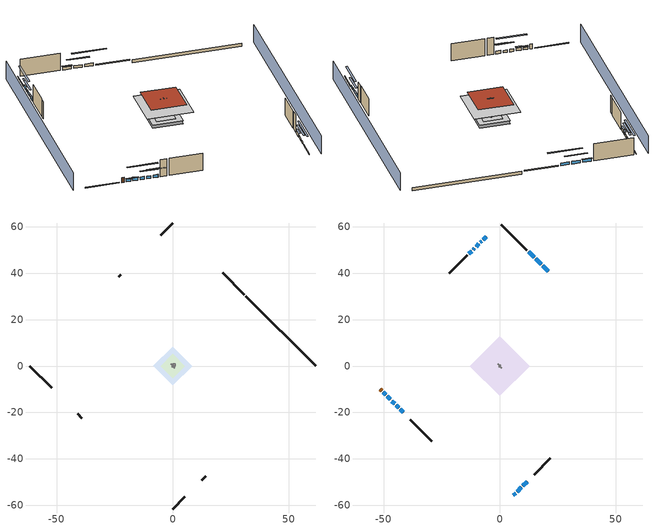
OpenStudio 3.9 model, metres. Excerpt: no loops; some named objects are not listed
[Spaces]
garage 1
 floor foundation (Slab1 construction): -5.17,0 0,5.17 5.17,0 0,-5.17 z0
 wall outside (Wall1 construction): 12.46,-49.06 14.18,-47.34 z0.3:7.62
 wall outside (Wall2 construction): -40.87,-20.65 -39.14,-22.37 z0.3:7.62
 wall outside (Wall9 construction): -22.34,39.17 -23.2,38.31 z0.3:7.62
 wall to conditioned space 1 (Wall5 construction Reversed): 0.86,-0.86 -0.86,0.86 z0.3:7.62
 wall to conditioned space 1 (Wall6 construction Reversed): 0.43,0.43 -0.43,-0.43 z0.3:7.62
crawlspace - vented 1
 floor foundation (Slab2 construction): -8.29,0 0,8.29 8.29,0 0,-8.29 z-0.91
 wall outside (RimJoist1 construction): 30.81,30.7 21.44,40.08 z0.3:0.61
 wall outside (RimJoist2 construction): 0,-61.52 5.19,-56.32 z0.3:0.61
 wall outside (RimJoist3 construction): -61.52,0 -52.14,-9.38 z0.3:0.61
 wall outside (RimJoist4 construction): 0,61.52 -5.19,56.32 z0.3:0.61
 wall foundation (FoundationWall1 construction): 61.52,0 31.47,30.04 z-0.91:0.3
furnace airloop ret air space
 floor adiabatic (AdiabaticConst): 0,0 0,1 1,1 1,0 z0
 wall adiabatic (AdiabaticConst): 0,1 0,0 1,0 1,1 0,1 z0:1
 ceiling adiabatic (AdiabaticConst): 1,0 1,1 0,1 0,0 z1
conditioned space 1
 floor to crawlspace - vented 1 (Floor1 construction): -8.29,0 0,8.29 8.29,0 0,-8.29 z0.3
 floor to garage 1 (Floor2 construction): -5.17,0 0,5.17 5.17,0 0,-5.17 z0.3
 floor adiabatic (AdiabaticFloorConstruction): -12.81,0 0,12.81 12.81,0 0,-12.81 z5.18
 wall outside (Wall3 construction): 11.72,49.8 0.66,60.86 z0.3:7.62
 wall outside (Wall4 construction): 14.84,-46.68 21.76,-39.75 z0.3:7.62
 wall outside (Wall7 construction): -38.49,-23.03 -29.18,-32.34 z0.3:7.62
 wall outside (Wall8 construction): -13.97,47.54 -21.69,39.83 z0.3:7.62
 wall outside (AdiabaticWallConstruction): 20.78,40.73 18.42,43.1 / 17.76,43.76 15.39,46.12 / 14.74,46.78 12.37,49.14 / 7.51,-54.01 9.32,-52.19 / 9.98,-51.53 11.8,-49.72 z0.3:1.43; 5.85,-55.67 6.85,-54.66 z0.3:1.22; -46.46,-15.06 -45.25,-16.27 z0.3:1.46; -44.59,-16.92 -43.47,-18.05 / -50.18,-11.33 -49.06,-12.46 / -7.76,53.76 -8.3,53.21 / -10.86,50.65 -11.41,50.1 z0.3:1.34; -42.81,-18.7 -41.52,-19.99 / -48.4,-13.11 -47.11,-14.4 z0.3:1.52; -5.85,55.66 -7.1,54.41 / -8.96,52.56 -10.21,51.31 / -12.07,49.45 -13.32,48.2 z0.3:1.49
 wall outside (AdiabaticWallConstruction 1): -51.48,-10.03 -50.84,-10.68 z0.3:2.34
 window (WindowConstruction): 20.78,40.73 18.42,43.1 z0.3:1.43
 window (WindowConstruction 1): 17.76,43.76 15.39,46.12 z0.3:1.43
 window (WindowConstruction 2): 14.74,46.78 12.37,49.14 z0.3:1.43
 window (WindowConstruction 3): 5.85,-55.66 6.85,-54.67 z0.3:1.22
 window (WindowConstruction 4): 7.51,-54.01 9.32,-52.19 z0.3:1.43
 window (WindowConstruction 5): 9.98,-51.53 11.8,-49.72 z0.3:1.43
 window (WindowConstruction 6): -46.46,-15.06 -45.25,-16.27 z0.3:1.46
 window (WindowConstruction 7): -44.59,-16.92 -43.47,-18.05 z0.3:1.34
 window (WindowConstruction 8): -42.81,-18.7 -41.52,-19.99 z0.3:1.52
 window (WindowConstruction 9): -50.18,-11.34 -49.06,-12.46 z0.3:1.34
 window (WindowConstruction 10): -48.4,-13.11 -47.11,-14.4 z0.3:1.52
 window (WindowConstruction 11): -5.85,55.66 -7.1,54.42 z0.3:1.49
 window (WindowConstruction 12): -7.76,53.76 -8.3,53.21 z0.3:1.34
 window (WindowConstruction 13): -8.96,52.56 -10.21,51.31 z0.3:1.49
 window (WindowConstruction 14): -10.86,50.65 -11.41,50.11 z0.3:1.34
 window (WindowConstruction 15): -12.07,49.45 -13.32,48.2 z0.3:1.49
 door (Door): -51.48,-10.03 -50.84,-10.68 z0.3:2.34
 ceiling adiabatic (AdiabaticFloorConstruction): 0,-12.81 12.81,0 0,12.81 -12.81,0 z5.18
 roof outside (Roof1 construction): 0,9.77 -9.77,0 0,-9.77 9.77,0 z7.62
shading: -3.23,64.75 -64.75,3.23 / 3.23,-64.75 64.75,-3.23 z0:7.62; 14.75,46.76 24.45,37.07 24.88,37.5 15.18,47.19 z6.61; 13.46,48.06 19.7,41.82 20.13,42.25 13.89,48.49 z4.18; 12.16,49.36 14.95,46.56 15.38,46.99 12.59,49.79 z1.74; 10.51,-51 2.19,-59.33 2.62,-59.76 10.94,-51.43 z6.4; 11.26,-50.25 5.57,-55.95 6,-56.38 11.69,-50.68 z4.18; 12.01,-49.5 9.77,-51.75 10.2,-52.18 12.44,-49.93 z1.74; -41.58,-19.93 -50.12,-11.4 -50.55,-11.83 -42.02,-20.36 z6.64; -41.53,-19.99 -46.53,-14.98 -46.96,-15.42 -41.96,-20.42 z4.08; -39.58,-21.93 -44.75,-16.76 -45.18,-17.19 -40.02,-22.36 z4.27; -48.84,-12.67 -50.4,-11.12 -50.83,-11.55 -49.27,-13.1 z1.65; -46.9,-14.62 -48.62,-12.9 -49.05,-13.33 -47.33,-15.05 z1.83; -10.76,50.75 -2.19,59.33 -2.62,59.76 -11.2,51.18 z6.68; -10.24,51.27 -5.82,55.7 -6.25,56.13 -10.67,51.7 z4.08; -12.15,49.37 -7.02,54.5 -7.45,54.93 -12.58,49.8 z4.24; -11.63,49.89 -10.65,50.87 -11.08,51.3 -12.06,50.32 z1.65; -13.53,47.98 -11.85,49.66 -12.28,50.09 -13.96,48.41 z1.8
[Site]
Portland Intl Arpt_OR: Latitude {deg}=45.59; Longitude {deg}=-122.6; Time Zone {hr}=-8; Elevation {m}=33; Terrain=Suburbs; Keep Site Location Information=Yes
[Site:GroundTemperature:Shallow]
10.2558, 8.96328, 8.85977, 9.47314, 11.9355, 14.3863, 16.5111, 17.8571, 17.9714, 16.8767, 14.8061, 12.4304
[Site:WaterMainsTemperature]
Calculation Method=Schedule; Temperature Schedule=mains temperature schedule
[Building]
Building 1
[Material] Roughness=Rough
Name | Thickness {m} | Conductivity {W/m-K} | Density {kg/m3} | Specific Heat {J/kg-K} | Thermal Absorptance | Solar Absorptance | Visible Absorptance
asphalt or fiberglass shingles | 0.00635 | 0.162714 | 1121.4 | 1465.45 | 0.9 | 0.85 | 0.85
osb sheathing 0.75 in. | 0.01905 | 0.115458 | 512.64 | 1214.23 | 0.9 | 0.7 | 0.7
roof stud and cavity | 0.2032 | 0.151258 | 78.34581 | 1123.46 | 0.9 | 0.7 | 0.7
gypsum board | 0.0127 | 0.160291 | 801 | 837.4 | 0.9 | 0.6 | 0.6
wood siding | 0.0254 | 0.102417 | 544.68 | 1172.36 | 0.9 | 0.85 | 0.85
osb sheathing 0.5 in. | 0.0127 | 0.115458 | 512.64 | 1214.23 | 0.9 | 0.7 | 0.7
wall stud and cavity | 0.1397 | 0.727959 | 139.0536 | 1170.24 | 0.9 | 0.6 | 0.6
wall stud and cavity 1 | 0.1397 | 0.550994 | 139.0536 | 1170.24 | 0.9 | 0.7 | 0.7
osb sheathing 0.5 in. 1; osb sheathing 0.5 in. 2 | 0.0127 | 0.115458 | 512.64 | 1214.23
wall stud and cavity 2 | 0.1397 | 0.335416 | 139.0536 | 1170.24 | 0.9 | 0.7 | 0.7
rim joist stud and cavity | 0.0508 | 0.178688 | 50.32683 | 1063.81 | 0.9 | 0.6 | 0.6
floor stud and cavity | 0.1397 | 0.923637 | 92.3553 | 1139.71 | 0.9 | 0.7 | 0.7
floor covering | 0.0127 | 0.0433444 | 54.468 | 1339.84 | 0.9 | 0.6 | 0.6
concrete 4.0 in. | 0.1016 | 1.803125 | 2242.8 | 837.4 | 0.9 | 0.7 | 0.7
concrete 8.0 in. | 0.2032 | 1.803125 | 2242.8 | 837.4 | 0.9 | 0.7 | 0.7
soil 0.5 in. | 0.0127 | 1.3848 | 1842.3 | 418.7 | 0.9 | 0.7 | 0.7
wood siding 1; wood siding 2 | 0.0254 | 0.102417 | 544.68 | 1172.36
wall rigid ins; floor rigid ins | 0.512978 | 0.029427 | 32.04 | 1214.23 | 0.9 | 0.7 | 0.7
wall stud and cavity 3 | 0.0889 | 0.380278 | 52.3479 | 1209.89 | 0.9 | 0.7 | 0.7
door material | 0.04445 | 0.0612267 | 512.64 | 1214.23 | 0.9 | 0.7 | 0.7
floor stud and cavity 1 | 0.1397 | 1.75129 | 37.0049 | 1207.88 | 0.9 | 0.7 | 0.7
wall stud and cavity 4 | 0.0889 | 0.391764 | 83.0341 | 1211.67 | 0.9 | 0.7 | 0.7
furniture material conditioned space 1; furniture material garage 1 | 0.1524 | 0.115458 | 640.8 | 1214.23 | 0.9 | 0.6 | 0.6
[Construction]
Roof1 construction: asphalt or fiberglass shingles, osb sheathing 0.75 in., roof stud and cavity, gypsum board
Wall1 construction; Wall2 construction; Wall9 construction: wood siding, osb sheathing 0.5 in., wall stud and cavity
Wall3 construction; Wall4 construction; Wall7 construction; Wall8 construction: wood siding, osb sheathing 0.5 in., wall stud and cavity 1, gypsum board
Wall5 construction Reversed: gypsum board, wall stud and cavity 2, osb sheathing 0.5 in. 1
Wall6 construction Reversed: gypsum board, wall stud and cavity 2, osb sheathing 0.5 in. 2
RimJoist1 construction; RimJoist2 construction; RimJoist3 construction; RimJoist4 construction: wood siding, rim joist stud and cavity
Floor1 construction; Floor2 construction: floor stud and cavity, osb sheathing 0.75 in., floor covering
Slab1 construction: concrete 4.0 in.
FoundationWall1 construction: concrete 8.0 in.
Slab2 construction: soil 0.5 in.
WindowConstruction; WindowConstruction 1; WindowConstruction 2; WindowConstruction 3; WindowConstruction 4; WindowConstruction 5; WindowConstruction 6; WindowConstruction 7; WindowConstruction 8; WindowConstruction 9; WindowConstruction 10; WindowConstruction 11; WindowConstruction 12; WindowConstruction 13; WindowConstruction 14; WindowConstruction 15: WindowMaterial
AdiabaticWallConstruction: wood siding 1, wall rigid ins, wall stud and cavity 3, gypsum board
Door: door material
AdiabaticWallConstruction 1: wood siding 2, wall rigid ins, wall stud and cavity 3, gypsum board
AdiabaticFloorConstruction: floor stud and cavity 1, floor rigid ins, osb sheathing 0.75 in., floor covering
PartitionWallConstruction: gypsum board, wall stud and cavity 4, gypsum board
furniture construction conditioned space 1: furniture material conditioned space 1
furniture construction garage 1: furniture material garage 1
AdiabaticConst: Adiabatic
[WindowMaterial:SimpleGlazingSystem]
WindowMaterial: U-Factor {W/m2-K}=2.15764; Solar Heat Gain Coefficient=0.44
[Material:NoMass]
Adiabatic: Roughness=Rough; Thermal Resistance {m2-K/W}=176.1
[ThermalZone] Multiplier=1; Use Ideal Air Loads=No
Name | Volume {m3} | Thermostat
conditioned space | 1265.65 | conditioned space temperature setpoint
garage | 130.484
crawlspace - vented | 167.443
furnace airloop ret air zone | 1
[Sizing:Zone] Zone Cooling Design Supply Air Temperature Input Method=SupplyAirTemperature; Zone Cooling Design Supply Air Temperature {C}=14; Zone Cooling Design Supply Air Temperature Difference {deltaC}=11.11; Zone Heating Design Supply Air Temperature Input Method=SupplyAirTemperature; Zone Heating Design Supply Air Temperature {C}=40; Zone Heating Design Supply Air Temperature Difference {deltaC}=11.11; Zone Cooling Design Supply Air Humidity Ratio {kg-H2O/kg-air}=0.0085; Zone Heating Design Supply Air Humidity Ratio {kg-H2O/kg-air}=0.008; Cooling Design Air Flow Method=DesignDay; Heating Design Air Flow Method=DesignDay; Account for Dedicated Outdoor Air System=No; Dedicated Outdoor Air System Control Strategy=NeutralSupplyAir; Dedicated Outdoor Air Low Setpoint Temperature for Design {C}=autosize; Dedicated Outdoor Air High Setpoint Temperature for Design {C}=autosize; Zone Load Sizing Method=Sensible Load Only No Latent Load; Zone Latent Cooling Design Supply Air Humidity Ratio Input Method=HumidityRatioDifference; Zone Cooling Design Supply Air Humidity Ratio Difference {kgWater/kgDryAir}=0.005; Zone Latent Heating Design Supply Air Humidity Ratio Input Method=HumidityRatioDifference; Zone Humidification Design Supply Air Humidity Ratio Difference {kgWater/kgDryAir}=0.005; Sizing Option=Coincident
garage; crawlspace - vented; furnace airloop ret air zone
[Space]
Name | Thermal Zone | Volume {m3}
conditioned space 1 | conditioned space | 1265.65
garage 1 | garage | 130.484
crawlspace - vented 1 | crawlspace - vented | 167.443
furnace airloop ret air space | furnace airloop ret air zone
[ThermostatSetpoint:DualSetpoint]
conditioned space temperature setpoint: Heating Setpoint Temperature Schedule=heating setpoint; Cooling Setpoint Temperature Schedule=cooling setpoint; Temperature Difference Between Cutout And Setpoint {deltaC}=0
[Foundation:Kiva] Wall Depth Below Slab {m}=0.2032
Name | Initial Indoor Air Temperature {C} | Wall Height Above Grade {m}
Foundation Kiva 1 | 13.4258 | 0.1016
Foundation Kiva 2 | 8.24991 | 0.3048
[Foundation:Kiva:Settings]
Soil Conductivity {W/m-K}=1.3848; Soil Density {kg/m3}=1842.3; Soil Specific Heat {J/kg-K}=418.7; Ground Solar Absorptivity=0.9; Ground Thermal Absorptivity=0.9; Ground Surface Roughness {m}=0.03; Far-Field Width {m}=40; Deep-Ground Boundary Condition=ZeroFlux; Deep-Ground Depth {m}=40; Minimum Cell Dimension {m}=0.2; Maximum Cell Growth Coefficient=3; Simulation Timestep=Timestep
[SurfaceProperty:ExposedFoundationPerimeter] Exposed Perimeter Calculation Method=TotalExposedPerimeter
Name | Total Exposed Perimeter {m}
Slab1 | 18.288
Slab2 | 42.48912
[SurfaceProperty:IncidentSolarMultiplier] Incident Solar Multiplier=1; Incident Solar Multiplier Schedule=trans schedule winter=0.85 summer=0.7
Window1; Window2; Window3; Window4; Window5; Window6; Window7; Window8; Window9; Window10; Window11; Window12; Window13; Window14; Window15; Window16
[InternalMass:Definition] Design Level Calculation Method=SurfaceArea
Name | Construction | Surface Area {m2}
partition wall mass | PartitionWallConstruction | 519.049
furniture mass conditioned space 1 | furniture construction conditioned space 1 | 207.62
furniture mass garage 1 | furniture construction garage 1 | 5.35122
[InternalMass] Multiplier=1
Name | Internal Mass Definition | Space or SpaceType
partition wall mass | partition wall mass | conditioned space 1
furniture mass conditioned space 1 | furniture mass conditioned space 1 | conditioned space 1
furniture mass garage 1 | furniture mass garage 1 | garage 1
[EnergyManagementSystem:Sensor]
Name | Output Variable or Output Meter Index Key | Output Variable or Output Meter
water_heater_amb_temp; fridge_tin_s_1 | garage | Zone Mean Air Temperature
water_heater_amb_rh | garage | Zone Air Relative Humidity
water_heater_T_set | water heater setpoint | Schedule Value
out_pb_s |  | Site Outdoor Air Barometric Pressure
out_wt_s |  | Site Outdoor Air Humidity Ratio
site_vw_s |  | Site Wind Speed
cool_season | cooling season schedule | Schedule Value
furnace_airloop_AH_MFR_s | Node 15 | System Node Mass Flow Rate
furnace_airloop_AH_VFR_s | Node 15 | System Node Current Density Volume Flow Rate
furnace_airloop_AH_Tout_s | Node 15 | System Node Temperature
furnace_airloop_AH_Wout_s | Node 15 | System Node Humidity Ratio
furnace_airloop_RA_T_s | Node 18 | System Node Temperature
furnace_airloop_Ra_W_s | Node 18 | System Node Humidity Ratio
furnace_airloop_0_DZ_T_s | crawlspace - vented | Zone Air Temperature
furnace_airloop_0_DZ_W_s | crawlspace - vented | Zone Mean Air Humidity Ratio
natural_vent_s | natural vent schedule | Schedule Value
htg_sp_s | heating setpoint | Schedule Value
clg_sp_s | cooling setpoint | Schedule Value
mech_vent_range_fan_0_sch_s | mech vent range fan 0 schedule | Schedule Value
mech_vent_bath_fan_0_sch_s | mech vent bath fan 0 schedule | Schedule Value
clothes_dryer_exhaust_0_sch_s | clothes_dryer | Schedule Value
htg_load_cond |  | Heating:EnergyTransfer:Zone:CONDITIONED SPACE
clg_load_cond |  | Cooling:EnergyTransfer:Zone:CONDITIONED SPACE
htg_load_duct |  | Heating:EnergyTransfer:Zone:FURNACE AIRLOOP RET AIR ZONE
clg_load_duct |  | Cooling:EnergyTransfer:Zone:FURNACE AIRLOOP RET AIR ZONE
s_conv | Floor1 | Surface Inside Face Convection Heat Gain Energy
s_ig | Floor1 | Surface Inside Face Internal Gains Radiation Heat Gain Energy
s_sol | Floor1 | Surface Inside Face Solar Radiation Heat Gain Energy
s_lgt | Floor1 | Surface Inside Face Lights Radiation Heat Gain Energy
s_surf | Floor1 | Surface Inside Face Net Surface Thermal Radiation Heat Gain Energy
s_conv_1 | Floor2 | Surface Inside Face Convection Heat Gain Energy
s_ig_1 | Floor2 | Surface Inside Face Internal Gains Radiation Heat Gain Energy
s_sol_1 | Floor2 | Surface Inside Face Solar Radiation Heat Gain Energy
s_lgt_1 | Floor2 | Surface Inside Face Lights Radiation Heat Gain Energy
s_surf_1 | Floor2 | Surface Inside Face Net Surface Thermal Radiation Heat Gain Energy
s_conv_2 | inferred conditioned ceiling | Surface Inside Face Convection Heat Gain Energy
s_ig_2 | inferred conditioned ceiling | Surface Inside Face Internal Gains Radiation Heat Gain Energy
s_sol_2 | inferred conditioned ceiling | Surface Inside Face Solar Radiation Heat Gain Energy
s_lgt_2 | inferred conditioned ceiling | Surface Inside Face Lights Radiation Heat Gain Energy
s_surf_2 | inferred conditioned ceiling | Surface Inside Face Net Surface Thermal Radiation Heat Gain Energy
s_conv_3 | inferred conditioned floor | Surface Inside Face Convection Heat Gain Energy
s_ig_3 | inferred conditioned floor | Surface Inside Face Internal Gains Radiation Heat Gain Energy
s_sol_3 | inferred conditioned floor | Surface Inside Face Solar Radiation Heat Gain Energy
s_lgt_3 | inferred conditioned floor | Surface Inside Face Lights Radiation Heat Gain Energy
s_surf_3 | inferred conditioned floor | Surface Inside Face Net Surface Thermal Radiation Heat Gain Energy
s_conv_4 | Roof1 | Surface Inside Face Convection Heat Gain Energy
s_ig_4 | Roof1 | Surface Inside Face Internal Gains Radiation Heat Gain Energy
s_sol_4 | Roof1 | Surface Inside Face Solar Radiation Heat Gain Energy
s_lgt_4 | Roof1 | Surface Inside Face Lights Radiation Heat Gain Energy
s_surf_4 | Roof1 | Surface Inside Face Net Surface Thermal Radiation Heat Gain Energy
ss_sol | Door1 | Surface Inside Face Solar Radiation Heat Gain Energy
ss_lgt | Door1 | Surface Inside Face Lights Radiation Heat Gain Energy
ss_conv | Door1 | Surface Inside Face Convection Heat Gain Energy
ss_ig | Door1 | Surface Inside Face Internal Gains Radiation Heat Gain Energy
ss_surf | Door1 | Surface Inside Face Net Surface Thermal Radiation Heat Gain Energy
ss_conv_1 | Window1 | Surface Inside Face Convection Heat Gain Energy
ss_ig_1 | Window1 | Surface Inside Face Internal Gains Radiation Heat Gain Energy
ss_surf_1 | Window1 | Surface Inside Face Net Surface Thermal Radiation Heat Gain Energy
ss_trans_in | Window1 | Surface Window Transmitted Solar Radiation Rate
ss_back_out | Window1 | Surface Window Shortwave from Zone Back Out Window Heat Transfer Rate
ss_trans_out | Window1 | Surface Inside Face Initial Transmitted Diffuse Transmitted Out Window Solar Radiation Rate
ss_conv_2 | Window10 | Surface Inside Face Convection Heat Gain Energy
ss_ig_2 | Window10 | Surface Inside Face Internal Gains Radiation Heat Gain Energy
ss_surf_2 | Window10 | Surface Inside Face Net Surface Thermal Radiation Heat Gain Energy
ss_trans_in_1 | Window10 | Surface Window Transmitted Solar Radiation Rate
ss_back_out_1 | Window10 | Surface Window Shortwave from Zone Back Out Window Heat Transfer Rate
ss_trans_out_1 | Window10 | Surface Inside Face Initial Transmitted Diffuse Transmitted Out Window Solar Radiation Rate
ss_conv_3 | Window11 | Surface Inside Face Convection Heat Gain Energy
ss_ig_3 | Window11 | Surface Inside Face Internal Gains Radiation Heat Gain Energy
ss_surf_3 | Window11 | Surface Inside Face Net Surface Thermal Radiation Heat Gain Energy
ss_trans_in_2 | Window11 | Surface Window Transmitted Solar Radiation Rate
ss_back_out_2 | Window11 | Surface Window Shortwave from Zone Back Out Window Heat Transfer Rate
ss_trans_out_2 | Window11 | Surface Inside Face Initial Transmitted Diffuse Transmitted Out Window Solar Radiation Rate
ss_conv_4 | Window12 | Surface Inside Face Convection Heat Gain Energy
ss_ig_4 | Window12 | Surface Inside Face Internal Gains Radiation Heat Gain Energy
ss_surf_4 | Window12 | Surface Inside Face Net Surface Thermal Radiation Heat Gain Energy
ss_trans_in_3 | Window12 | Surface Window Transmitted Solar Radiation Rate
ss_back_out_3 | Window12 | Surface Window Shortwave from Zone Back Out Window Heat Transfer Rate
ss_trans_out_3 | Window12 | Surface Inside Face Initial Transmitted Diffuse Transmitted Out Window Solar Radiation Rate
ss_conv_5 | Window13 | Surface Inside Face Convection Heat Gain Energy
ss_ig_5 | Window13 | Surface Inside Face Internal Gains Radiation Heat Gain Energy
ss_surf_5 | Window13 | Surface Inside Face Net Surface Thermal Radiation Heat Gain Energy
ss_trans_in_4 | Window13 | Surface Window Transmitted Solar Radiation Rate
ss_back_out_4 | Window13 | Surface Window Shortwave from Zone Back Out Window Heat Transfer Rate
ss_trans_out_4 | Window13 | Surface Inside Face Initial Transmitted Diffuse Transmitted Out Window Solar Radiation Rate
ss_conv_6 | Window14 | Surface Inside Face Convection Heat Gain Energy
ss_ig_6 | Window14 | Surface Inside Face Internal Gains Radiation Heat Gain Energy
ss_surf_6 | Window14 | Surface Inside Face Net Surface Thermal Radiation Heat Gain Energy
ss_trans_in_5 | Window14 | Surface Window Transmitted Solar Radiation Rate
ss_back_out_5 | Window14 | Surface Window Shortwave from Zone Back Out Window Heat Transfer Rate
ss_trans_out_5 | Window14 | Surface Inside Face Initial Transmitted Diffuse Transmitted Out Window Solar Radiation Rate
ss_conv_7 | Window15 | Surface Inside Face Convection Heat Gain Energy
ss_ig_7 | Window15 | Surface Inside Face Internal Gains Radiation Heat Gain Energy
ss_surf_7 | Window15 | Surface Inside Face Net Surface Thermal Radiation Heat Gain Energy
ss_trans_in_6 | Window15 | Surface Window Transmitted Solar Radiation Rate
ss_back_out_6 | Window15 | Surface Window Shortwave from Zone Back Out Window Heat Transfer Rate
ss_trans_out_6 | Window15 | Surface Inside Face Initial Transmitted Diffuse Transmitted Out Window Solar Radiation Rate
ss_conv_8 | Window16 | Surface Inside Face Convection Heat Gain Energy
ss_ig_8 | Window16 | Surface Inside Face Internal Gains Radiation Heat Gain Energy
ss_surf_8 | Window16 | Surface Inside Face Net Surface Thermal Radiation Heat Gain Energy
ss_trans_in_7 | Window16 | Surface Window Transmitted Solar Radiation Rate
ss_back_out_7 | Window16 | Surface Window Shortwave from Zone Back Out Window Heat Transfer Rate
ss_trans_out_7 | Window16 | Surface Inside Face Initial Transmitted Diffuse Transmitted Out Window Solar Radiation Rate
ss_conv_9 | Window2 | Surface Inside Face Convection Heat Gain Energy
ss_ig_9 | Window2 | Surface Inside Face Internal Gains Radiation Heat Gain Energy
ss_surf_9 | Window2 | Surface Inside Face Net Surface Thermal Radiation Heat Gain Energy
ss_trans_in_8 | Window2 | Surface Window Transmitted Solar Radiation Rate
ss_back_out_8 | Window2 | Surface Window Shortwave from Zone Back Out Window Heat Transfer Rate
ss_trans_out_8 | Window2 | Surface Inside Face Initial Transmitted Diffuse Transmitted Out Window Solar Radiation Rate
ss_conv_10 | Window3 | Surface Inside Face Convection Heat Gain Energy
ss_ig_10 | Window3 | Surface Inside Face Internal Gains Radiation Heat Gain Energy
ss_surf_10 | Window3 | Surface Inside Face Net Surface Thermal Radiation Heat Gain Energy
ss_trans_in_9 | Window3 | Surface Window Transmitted Solar Radiation Rate
ss_back_out_9 | Window3 | Surface Window Shortwave from Zone Back Out Window Heat Transfer Rate
ss_trans_out_9 | Window3 | Surface Inside Face Initial Transmitted Diffuse Transmitted Out Window Solar Radiation Rate
ss_conv_11 | Window4 | Surface Inside Face Convection Heat Gain Energy
ss_ig_11 | Window4 | Surface Inside Face Internal Gains Radiation Heat Gain Energy
ss_surf_11 | Window4 | Surface Inside Face Net Surface Thermal Radiation Heat Gain Energy
ss_trans_in_10 | Window4 | Surface Window Transmitted Solar Radiation Rate
ss_back_out_10 | Window4 | Surface Window Shortwave from Zone Back Out Window Heat Transfer Rate
ss_trans_out_10 | Window4 | Surface Inside Face Initial Transmitted Diffuse Transmitted Out Window Solar Radiation Rate
ss_conv_12 | Window5 | Surface Inside Face Convection Heat Gain Energy
ss_ig_12 | Window5 | Surface Inside Face Internal Gains Radiation Heat Gain Energy
ss_surf_12 | Window5 | Surface Inside Face Net Surface Thermal Radiation Heat Gain Energy
ss_trans_in_11 | Window5 | Surface Window Transmitted Solar Radiation Rate
ss_back_out_11 | Window5 | Surface Window Shortwave from Zone Back Out Window Heat Transfer Rate
ss_trans_out_11 | Window5 | Surface Inside Face Initial Transmitted Diffuse Transmitted Out Window Solar Radiation Rate
ss_conv_13 | Window6 | Surface Inside Face Convection Heat Gain Energy
ss_ig_13 | Window6 | Surface Inside Face Internal Gains Radiation Heat Gain Energy
ss_surf_13 | Window6 | Surface Inside Face Net Surface Thermal Radiation Heat Gain Energy
ss_trans_in_12 | Window6 | Surface Window Transmitted Solar Radiation Rate
ss_back_out_12 | Window6 | Surface Window Shortwave from Zone Back Out Window Heat Transfer Rate
ss_trans_out_12 | Window6 | Surface Inside Face Initial Transmitted Diffuse Transmitted Out Window Solar Radiation Rate
ss_conv_14 | Window7 | Surface Inside Face Convection Heat Gain Energy
ss_ig_14 | Window7 | Surface Inside Face Internal Gains Radiation Heat Gain Energy
ss_surf_14 | Window7 | Surface Inside Face Net Surface Thermal Radiation Heat Gain Energy
ss_trans_in_13 | Window7 | Surface Window Transmitted Solar Radiation Rate
ss_back_out_13 | Window7 | Surface Window Shortwave from Zone Back Out Window Heat Transfer Rate
ss_trans_out_13 | Window7 | Surface Inside Face Initial Transmitted Diffuse Transmitted Out Window Solar Radiation Rate
ss_conv_15 | Window8 | Surface Inside Face Convection Heat Gain Energy
ss_ig_15 | Window8 | Surface Inside Face Internal Gains Radiation Heat Gain Energy
ss_surf_15 | Window8 | Surface Inside Face Net Surface Thermal Radiation Heat Gain Energy
ss_trans_in_14 | Window8 | Surface Window Transmitted Solar Radiation Rate
ss_back_out_14 | Window8 | Surface Window Shortwave from Zone Back Out Window Heat Transfer Rate
ss_trans_out_14 | Window8 | Surface Inside Face Initial Transmitted Diffuse Transmitted Out Window Solar Radiation Rate
ss_conv_16 | Window9 | Surface Inside Face Convection Heat Gain Energy
ss_ig_16 | Window9 | Surface Inside Face Internal Gains Radiation Heat Gain Energy
ss_surf_16 | Window9 | Surface Inside Face Net Surface Thermal Radiation Heat Gain Energy
ss_trans_in_15 | Window9 | Surface Window Transmitted Solar Radiation Rate
ss_back_out_15 | Window9 | Surface Window Shortwave from Zone Back Out Window Heat Transfer Rate
ss_trans_out_15 | Window9 | Surface Inside Face Initial Transmitted Diffuse Transmitted Out Window Solar Radiation Rate
s_conv_5 | Wall3 | Surface Inside Face Convection Heat Gain Energy
s_ig_5 | Wall3 | Surface Inside Face Internal Gains Radiation Heat Gain Energy
s_sol_5 | Wall3 | Surface Inside Face Solar Radiation Heat Gain Energy
s_lgt_5 | Wall3 | Surface Inside Face Lights Radiation Heat Gain Energy
s_surf_5 | Wall3 | Surface Inside Face Net Surface Thermal Radiation Heat Gain Energy
s_conv_6 | Wall4 | Surface Inside Face Convection Heat Gain Energy
s_ig_6 | Wall4 | Surface Inside Face Internal Gains Radiation Heat Gain Energy
s_sol_6 | Wall4 | Surface Inside Face Solar Radiation Heat Gain Energy
s_lgt_6 | Wall4 | Surface Inside Face Lights Radiation Heat Gain Energy
s_surf_6 | Wall4 | Surface Inside Face Net Surface Thermal Radiation Heat Gain Energy
s_conv_7 | Wall5 | Surface Inside Face Convection Heat Gain Energy
s_ig_7 | Wall5 | Surface Inside Face Internal Gains Radiation Heat Gain Energy
s_sol_7 | Wall5 | Surface Inside Face Solar Radiation Heat Gain Energy
s_lgt_7 | Wall5 | Surface Inside Face Lights Radiation Heat Gain Energy
s_surf_7 | Wall5 | Surface Inside Face Net Surface Thermal Radiation Heat Gain Energy
s_conv_8 | Wall6 | Surface Inside Face Convection Heat Gain Energy
s_ig_8 | Wall6 | Surface Inside Face Internal Gains Radiation Heat Gain Energy
s_sol_8 | Wall6 | Surface Inside Face Solar Radiation Heat Gain Energy
s_lgt_8 | Wall6 | Surface Inside Face Lights Radiation Heat Gain Energy
s_surf_8 | Wall6 | Surface Inside Face Net Surface Thermal Radiation Heat Gain Energy
s_conv_9 | Wall7 | Surface Inside Face Convection Heat Gain Energy
s_ig_9 | Wall7 | Surface Inside Face Internal Gains Radiation Heat Gain Energy
s_sol_9 | Wall7 | Surface Inside Face Solar Radiation Heat Gain Energy
s_lgt_9 | Wall7 | Surface Inside Face Lights Radiation Heat Gain Energy
s_surf_9 | Wall7 | Surface Inside Face Net Surface Thermal Radiation Heat Gain Energy
s_conv_10 | Wall8 | Surface Inside Face Convection Heat Gain Energy
s_ig_10 | Wall8 | Surface Inside Face Internal Gains Radiation Heat Gain Energy
s_sol_10 | Wall8 | Surface Inside Face Solar Radiation Heat Gain Energy
s_lgt_10 | Wall8 | Surface Inside Face Lights Radiation Heat Gain Energy
s_surf_10 | Wall8 | Surface Inside Face Net Surface Thermal Radiation Heat Gain Energy
im_conv | furniture mass conditioned space 1 | Surface Inside Face Convection Heat Gain Energy
im_ig | furniture mass conditioned space 1 | Surface Inside Face Internal Gains Radiation Heat Gain Energy
im_sol | furniture mass conditioned space 1 | Surface Inside Face Solar Radiation Heat Gain Energy
im_lgt | furniture mass conditioned space 1 | Surface Inside Face Lights Radiation Heat Gain Energy
im_surf | furniture mass conditioned space 1 | Surface Inside Face Net Surface Thermal Radiation Heat Gain Energy
im_conv_1 | partition wall mass | Surface Inside Face Convection Heat Gain Energy
im_ig_1 | partition wall mass | Surface Inside Face Internal Gains Radiation Heat Gain Energy
im_sol_1 | partition wall mass | Surface Inside Face Solar Radiation Heat Gain Energy
im_lgt_1 | partition wall mass | Surface Inside Face Lights Radiation Heat Gain Energy
im_surf_1 | partition wall mass | Surface Inside Face Net Surface Thermal Radiation Heat Gain Energy
airflow_gain | infil flow | Infiltration Sensible Heat Gain Energy
airflow_loss | infil flow | Infiltration Sensible Heat Loss Energy
airflow_gain_1 | natural vent flow | Infiltration Sensible Heat Gain Energy
airflow_loss_1 | natural vent flow | Infiltration Sensible Heat Loss Energy
airflow_gain_2 | whole house fan flow | Infiltration Sensible Heat Gain Energy
airflow_loss_2 | whole house fan flow | Infiltration Sensible Heat Loss Energy
mv_conv | mech vent bath fan 0 | Electric Equipment Convective Heating Energy
mv_rad | mech vent bath fan 0 | Electric Equipment Radiant Heating Energy
mv_conv_1 | mech vent house fan | Electric Equipment Convective Heating Energy
mv_rad_1 | mech vent house fan | Electric Equipment Radiant Heating Energy
mv_conv_2 | mech vent house fan cfis | Electric Equipment Convective Heating Energy
mv_rad_2 | mech vent house fan cfis | Electric Equipment Radiant Heating Energy
mv_conv_3 | mech vent range fan 0 | Electric Equipment Convective Heating Energy
mv_rad_3 | mech vent range fan 0 | Electric Equipment Radiant Heating Energy
mv_conv_4 | mech vent house fan latent load | Other Equipment Convective Heating Energy
mv_rad_4 | mech vent house fan latent load | Other Equipment Radiant Heating Energy
mv_conv_5 | mech vent house fan sensible load | Other Equipment Convective Heating Energy
mv_rad_5 | mech vent house fan sensible load | Other Equipment Radiant Heating Energy
ducts_conv | furnace airloop_0 RetCondToRP | Other Equipment Convective Heating Energy
ducts_rad | furnace airloop_0 RetCondToRP | Other Equipment Radiant Heating Energy
ducts_conv_1 | furnace airloop_0 RetLatLkToRP | Other Equipment Convective Heating Energy
ducts_rad_1 | furnace airloop_0 RetLatLkToRP | Other Equipment Radiant Heating Energy
ducts_conv_2 | furnace airloop_0 RetSensLkToRP | Other Equipment Convective Heating Energy
[EnergyManagementSystem:Actuator]
Name | Actuated Component | Actuated Component Type | Actuated Component Control Type | Zone or Space
water_heater_sens_act | water heater sens | OtherEquipment | Power Level | garage 1
water_heater_lat_act | water heater lat | OtherEquipment | Power Level | garage 1
water_heater_hpwh_ec_adj_act | water heater energy adjustment1 | OtherEquipment | Power Level | garage 1
furnace_airloop_0_SupSensLkToCond_act | furnace airloop_0 SupSensLkToCond | OtherEquipment | Power Level | conditioned space 1
furnace_airloop_0_SupLatLkToCond_act | furnace airloop_0 SupLatLkToCond | OtherEquipment | Power Level | conditioned space 1
furnace_airloop_0_SupCondToLv_act | furnace airloop_0 SupCondToLv | OtherEquipment | Power Level | conditioned space 1
furnace_airloop_0_RetCondToRP_act | furnace airloop_0 RetCondToRP | OtherEquipment | Power Level | furnace airloop ret air space
furnace_airloop_0_RetSensLkToRP_act | furnace airloop_0 RetSensLkToRP | OtherEquipment | Power Level | furnace airloop ret air space
furnace_airloop_0_RetLatLkToRP_act | furnace airloop_0 RetLatLkToRP | OtherEquipment | Power Level | furnace airloop ret air space
furnace_airloop_0_SupCondToDZ_act | furnace airloop_0 SupCondToDZ | OtherEquipment | Power Level | crawlspace - vented 1
furnace_airloop_0_RetCondToDZ_act | furnace airloop_0 RetCondToDZ | OtherEquipment | Power Level | crawlspace - vented 1
furnace_airloop_0_SupSensLkToDZ_act | furnace airloop_0 SupSensLkToDZ | OtherEquipment | Power Level | crawlspace - vented 1
furnace_airloop_0_SupLatLkToDZ_act | furnace airloop_0 SupLatLkToDZ | OtherEquipment | Power Level | crawlspace - vented 1
whole_house_fan_act | whole house fan | ElectricEquipment | Electricity Rate | conditioned space 1
mech_vent_house_fan_cfis_act | mech vent house fan cfis | ElectricEquipment | Electricity Rate | conditioned space 1
mech_vent_house_fan_sensible_load_act | mech vent house fan sensible load | OtherEquipment | Power Level | conditioned space 1
mech_vent_house_fan_latent_load_act | mech vent house fan latent load | OtherEquipment | Power Level | conditioned space 1
[OtherEquipment:Definition] Design Level Calculation Method=EquipmentLevel
Name | Design Level {W} | Fraction Latent | Fraction Radiant | Fraction Lost
water heater sens; furnace airloop_0 SupSensLkToCond; furnace airloop_0 SupCondToLv; furnace airloop_0 RetCondToRP; furnace airloop_0 RetSensLkToRP; furnace airloop_0 SupCondToDZ; furnace airloop_0 RetCondToDZ; furnace airloop_0 SupSensLkToDZ; mech vent house fan sensible load | 0 | 0 | 0 | 0
water heater lat; furnace airloop_0 SupLatLkToCond; furnace airloop_0 RetLatLkToRP; furnace airloop_0 SupLatLkToDZ; mech vent house fan latent load | 0 | 1 | 0 | 0
water heater energy adjustment1 | 0.01 | 0 | 0 | 1
clothes dryer 2 | 0 | 0.015 | 0.081 | 0.85
cooking range 2 | 0 | 0.08 | 0.432 | 0.2
general water use sensible | -61.6891 | 0 | 0.6 | 0
general water use latent | 62.594 | 1 | 0 | 0
[OtherEquipment]
Name | Other Equipment Definition | Space or SpaceType | Schedule | Fuel Type
water heater sens | water heater sens | garage 1 | Always On Discrete
water heater lat | water heater lat | garage 1 | Always On Discrete
water heater energy adjustment1 | water heater energy adjustment1 | garage 1 | Always On Discrete | Electricity
clothes dryer 1 | clothes dryer 2 | conditioned space 1 | clothes_dryer | Electricity
cooking range 1 | cooking range 2 | conditioned space 1 | cooking_range | Electricity
general water use sensible | general water use sensible | conditioned space 1 | general water use schedule
general water use latent | general water use latent | conditioned space 1 | general water use schedule
furnace airloop_0 SupSensLkToCond | furnace airloop_0 SupSensLkToCond | conditioned space 1 | Always On Discrete
furnace airloop_0 SupLatLkToCond | furnace airloop_0 SupLatLkToCond | conditioned space 1 | Always On Discrete
furnace airloop_0 SupCondToLv | furnace airloop_0 SupCondToLv | conditioned space 1 | Always On Discrete
furnace airloop_0 RetCondToRP | furnace airloop_0 RetCondToRP | furnace airloop ret air space | Always On Discrete
furnace airloop_0 RetSensLkToRP | furnace airloop_0 RetSensLkToRP | furnace airloop ret air space | Always On Discrete
furnace airloop_0 RetLatLkToRP | furnace airloop_0 RetLatLkToRP | furnace airloop ret air space | Always On Discrete
furnace airloop_0 SupCondToDZ | furnace airloop_0 SupCondToDZ | crawlspace - vented 1 | Always On Discrete
furnace airloop_0 RetCondToDZ | furnace airloop_0 RetCondToDZ | crawlspace - vented 1 | Always On Discrete
furnace airloop_0 SupSensLkToDZ | furnace airloop_0 SupSensLkToDZ | crawlspace - vented 1 | Always On Discrete
furnace airloop_0 SupLatLkToDZ | furnace airloop_0 SupLatLkToDZ | crawlspace - vented 1 | Always On Discrete
mech vent house fan sensible load | mech vent house fan sensible load | conditioned space 1 | Always On Discrete
mech vent house fan latent load | mech vent house fan latent load | conditioned space 1 | Always On Discrete
[ElectricEquipment:Definition] Design Level Calculation Method=EquipmentLevel
Name | Design Level {W} | Fraction Latent | Fraction Radiant | Fraction Lost
clothes washer | 719.026 | 0.03 | 0.162 | 0.7
clothes dryer | 3579.73 | 0.015 | 0.081 | 0.85
dishwasher | 514.643 | 0.3 | 0.18 | 0.4
fridge | 49.4292 | 0 | 0.6 | 0
fridge 2 | 100.822 | 0 | 0.6 | 0
cooking range | 853.383 | 0.08 | 0.432 | 0.2
misc tv | 650.107 | 0 | 0.6 | 0
misc plug loads | 596.033 | 0.021 | 0.558 | 0.049
whole house fan; mech vent house fan | 0 | 0 | 0 | 1
mech vent house fan cfis | 0 | 0 | 0 | 0
mech vent range fan 0 | 30 | 0 | 0 | 1
mech vent bath fan 0 | 45 | 0 | 0 | 1
[ElectricEquipment]
Name | Electric Equipment Definition | Space or SpaceType | Schedule
clothes washer | clothes washer | conditioned space 1 | clothes_washer
clothes dryer | clothes dryer | conditioned space 1 | clothes_dryer
dishwasher | dishwasher | conditioned space 1 | dishwasher
fridge | fridge | conditioned space 1 | fridge schedule
fridge 1 | fridge 2 | garage 1 | fridge schedule 1
cooking range | cooking range | conditioned space 1 | cooking_range
misc tv | misc tv | conditioned space 1 | plug_loads_tv
misc plug loads | misc plug loads | conditioned space 1 | plug_loads_other
whole house fan | whole house fan | conditioned space 1 | Always On Discrete
mech vent house fan | mech vent house fan | conditioned space 1 | mech vent house fan schedule
mech vent house fan cfis | mech vent house fan cfis | conditioned space 1 | mech vent house fan cfis schedule
mech vent range fan 0 | mech vent range fan 0 | conditioned space 1 | mech vent range fan 0 schedule
mech vent bath fan 0 | mech vent bath fan 0 | conditioned space 1 | mech vent bath fan 0 schedule
[WaterUse:Equipment:Definition]
Name | Peak Flow Rate {m3/s}
clothes washer | 2.90782e-06
dishwasher | 6.53874e-06
[Lights:Definition] Design Level Calculation Method=LightingLevel; Fraction Radiant=0.6; Fraction Visible=0.2; Return Air Fraction=0
Name | Lighting Level {W}
interior lighting | 709.714
garage lighting | 9.16202
[Lights] Fraction Replaceable=1
Name | Lights Definition | Space or SpaceType | Schedule
interior lighting | interior lighting | conditioned space 1 | lighting_interior
garage lighting | garage lighting | garage 1 | lighting_garage
[Exterior:Lights:Definition]
exterior lighting: Design Level {W}=14.5504
[Exterior:Lights]
exterior lighting: Exterior Lights Definition=exterior lighting; Schedule=exterior lighting schedule
[People:Definition]
occupants: Number of People Calculation Method=People; Number of People {people}=3; Fraction Radiant=0.314171; Sensible Heat Fraction=0.56303; Carbon Dioxide Generation Rate {m3/s-W}=0; Enable ASHRAE 55 Comfort Warnings=No; Mean Radiant Temperature Calculation Type=EnclosureAveraged
[People]
occupants: People Definition=occupants; Space or SpaceType=conditioned space 1; Number of People Schedule=occupants; Activity Level Schedule=occupants activity schedule; Multiplier=1
[ZoneMixing] Schedule=Always On Continuous; Design Flow Rate Calculation Method=Flow/Zone; Design Flow Rate {m3/s}=0
Name | Zone or Space | Source Zone or Space
furnace airloop_0 ZoneMixDZToCond mix | conditioned space | crawlspace - vented
furnace airloop_0 ZoneMixCondToDZ mix | crawlspace - vented | conditioned space
[SpaceInfiltration:DesignFlowRate] Schedule=Always On Discrete
Name | Space or SpaceType | Design Flow Rate Calculation Method | Design Flow Rate {m3/s} | Air Changes per Hour {1/hr} | Constant Term Coefficient | Temperature Term Coefficient | Velocity Term Coefficient | Velocity Squared Term Coefficient
natural vent flow; whole house fan flow; infil flow | conditioned space 1 | Flow/Space | 0
infil crawlspace - vented 1 | crawlspace - vented 1 | AirChanges/Hour |  | 2.6013 | 1 | 0 | 0 | 0
crawlspace_vented 1 duct leakage imbalance infil flow | crawlspace - vented 1 | Flow/Space | 0
[SpaceInfiltration:EffectiveLeakageArea]
infil garage 1: Space or SpaceType=garage 1; Schedule=Always On Discrete; Effective Air Leakage Area {cm2}=81.551; Stack Coefficient=0.000129147; Wind Coefficient=4.64657e-05
[Schedule:Ruleset]
Name | Default Day Schedule
heating setpoint | heating setpoint default day
cooling setpoint | cooling setpoint default day
trans schedule winter=0.85 summer=0.7 | trans schedule winter=0.85 summer=0.7 default day
exterior lighting schedule | exterior lighting schedule default day
general water use schedule | general water use schedule default day
mech vent range fan 0 schedule | mech vent range fan 0 schedule default day
mech vent bath fan 0 schedule | mech vent bath fan 0 schedule default day
[Schedule:Day]
heating setpoint default day; cooling setpoint default day; trans schedule winter=0.85 summer=0.7 default day; exterior lighting schedule default day; general water use schedule default day; mech vent range fan 0 schedule default day; mech vent bath fan 0 schedule default day: 24, 0, 0
heating setpoint day: 6, 0, 16.6667, 21, 0, 18.3333, 24, 0, 16.6667
cooling setpoint day: 24, 0, 21.1111
trans schedule winter=0.85 summer=0.7 day; trans schedule winter=0.85 summer=0.7 day 2: 24, 0, 0.85
trans schedule winter=0.85 summer=0.7 day 1: 24, 0, 0.7
exterior lighting schedule day: 1, 0, 0.566667, 3, 0, 0.524167, 5, 0, 0.495833, 6, 0, 0.5525, 7, 0, 0.623333, 8, 0, 0.580833, 9, 0, 0.439167, 10, 0, 0.354167, 12, 0, 0.34, 13, 0, 0.354167, 14, 0, 0.396667, 15, 0, 0.425, 16, 0, 0.495833, 17, 0, 0.623333, 18, 0, 0.793333, 19, 0, 0.906667, 20, 0, 0.963333, 21, 0, 0.991667, 22, 0, 0.920833, 23, 0, 0.793333, 24, 0, 0.665833
exterior lighting schedule day 1: 1, 0, 0.528571, 3, 0, 0.488929, 5, 0, 0.4625, 6, 0, 0.515357, 7, 0, 0.581429, 8, 0, 0.541786, 9, 0, 0.409643, 10, 0, 0.330357, 12, 0, 0.317143, 13, 0, 0.330357, 14, 0, 0.37, 15, 0, 0.396429, 16, 0, 0.4625, 17, 0, 0.581429, 18, 0, 0.74, 19, 0, 0.845714, 20, 0, 0.898571, 21, 0, 0.925, 22, 0, 0.858929, 23, 0, 0.74, 24, 0, 0.621071
exterior lighting schedule day 2: 1, 0, 0.485714, 3, 0, 0.449286, 5, 0, 0.425, 6, 0, 0.473571, 7, 0, 0.534286, 8, 0, 0.497857, 9, 0, 0.376429, 10, 0, 0.303571, 12, 0, 0.291429, 13, 0, 0.303571, 14, 0, 0.34, 15, 0, 0.364286, 16, 0, 0.425, 17, 0, 0.534286, 18, 0, 0.68, 19, 0, 0.777143, 20, 0, 0.825714, 21, 0, 0.85, 22, 0, 0.789286, 23, 0, 0.68, 24, 0, 0.570714
exterior lighting schedule day 3: 1, 0, 0.442857, 3, 0, 0.409643, 5, 0, 0.3875, 6, 0, 0.431786, 7, 0, 0.487143, 8, 0, 0.453929, 9, 0, 0.343214, 10, 0, 0.276786, 12, 0, 0.265714, 13, 0, 0.276786, 14, 0, 0.31, 15, 0, 0.332143, 16, 0, 0.3875, 17, 0, 0.487143, 18, 0, 0.62, 19, 0, 0.708571, 20, 0, 0.752857, 21, 0, 0.775, 22, 0, 0.719643, 23, 0, 0.62, 24, 0, 0.520357
exterior lighting schedule day 4: 1, 0, 0.4, 3, 0, 0.37, 5, 0, 0.35, 6, 0, 0.39, 7, 0, 0.44, 8, 0, 0.41, 9, 0, 0.31, 10, 0, 0.25, 12, 0, 0.24, 13, 0, 0.25, 14, 0, 0.28, 15, 0, 0.3, 16, 0, 0.35, 17, 0, 0.44, 18, 0, 0.56, 19, 0, 0.64, 20, 0, 0.68, 21, 0, 0.7, 22, 0, 0.65, 23, 0, 0.56, 24, 0, 0.47
exterior lighting schedule day 5: 1, 0, 0.380952, 3, 0, 0.352381, 5, 0, 0.333333, 6, 0, 0.371429, 7, 0, 0.419048, 8, 0, 0.390476, 9, 0, 0.295238, 10, 0, 0.238095, 12, 0, 0.228571, 13, 0, 0.238095, 14, 0, 0.266667, 15, 0, 0.285714, 16, 0, 0.333333, 17, 0, 0.419048, 18, 0, 0.533333, 19, 0, 0.609524, 20, 0, 0.647619, 21, 0, 0.666667, 22, 0, 0.619048, 23, 0, 0.533333, 24, 0, 0.447619
exterior lighting schedule day 6: 1, 0, 0.390476, 3, 0, 0.36119, 5, 0, 0.341667, 6, 0, 0.380714, 7, 0, 0.429524, 8, 0, 0.400238, 9, 0, 0.302619, 10, 0, 0.244048, 12, 0, 0.234286, 13, 0, 0.244048, 14, 0, 0.273333, 15, 0, 0.292857, 16, 0, 0.341667, 17, 0, 0.429524, 18, 0, 0.546667, 19, 0, 0.624762, 20, 0, 0.66381, 21, 0, 0.683333, 22, 0, 0.634524, 23, 0, 0.546667, 24, 0, 0.45881
exterior lighting schedule day 7: 1, 0, 0.419048, 3, 0, 0.387619, 5, 0, 0.366667, 6, 0, 0.408571, 7, 0, 0.460952, 8, 0, 0.429524, 9, 0, 0.324762, 10, 0, 0.261905, 12, 0, 0.251429, 13, 0, 0.261905, 14, 0, 0.293333, 15, 0, 0.314286, 16, 0, 0.366667, 17, 0, 0.460952, 18, 0, 0.586667, 19, 0, 0.670476, 20, 0, 0.712381, 21, 0, 0.733333, 22, 0, 0.680952, 23, 0, 0.586667, 24, 0, 0.492381
exterior lighting schedule day 8: 1, 0, 0.466667, 3, 0, 0.431667, 5, 0, 0.408333, 6, 0, 0.455, 7, 0, 0.513333, 8, 0, 0.478333, 9, 0, 0.361667, 10, 0, 0.291667, 12, 0, 0.28, 13, 0, 0.291667, 14, 0, 0.326667, 15, 0, 0.35, 16, 0, 0.408333, 17, 0, 0.513333, 18, 0, 0.653333, 19, 0, 0.746667, 20, 0, 0.793333, 21, 0, 0.816667, 22, 0, 0.758333, 23, 0, 0.653333, 24, 0, 0.548333
exterior lighting schedule day 9: 1, 0, 0.509524, 3, 0, 0.47131, 5, 0, 0.445833, 6, 0, 0.496786, 7, 0, 0.560476, 8, 0, 0.522262, 9, 0, 0.394881, 10, 0, 0.318452, 12, 0, 0.305714, 13, 0, 0.318452, 14, 0, 0.356667, 15, 0, 0.382143, 16, 0, 0.445833, 17, 0, 0.560476, 18, 0, 0.713333, 19, 0, 0.815238, 20, 0, 0.86619, 21, 0, 0.891667, 22, 0, 0.827976, 23, 0, 0.713333, 24, 0, 0.59869
exterior lighting schedule day 10: 1, 0, 0.552381, 3, 0, 0.510952, 5, 0, 0.483333, 6, 0, 0.538571, 7, 0, 0.607619, 8, 0, 0.56619, 9, 0, 0.428095, 10, 0, 0.345238, 12, 0, 0.331429, 13, 0, 0.345238, 14, 0, 0.386667, 15, 0, 0.414286, 16, 0, 0.483333, 17, 0, 0.607619, 18, 0, 0.773333, 19, 0, 0.88381, 20, 0, 0.939048, 21, 0, 0.966667, 22, 0, 0.897619, 23, 0, 0.773333, 24, 0, 0.649048
exterior lighting schedule day 11: 1, 0, 0.571429, 3, 0, 0.528571, 5, 0, 0.5, 6, 0, 0.557143, 7, 0, 0.628571, 8, 0, 0.585714, 9, 0, 0.442857, 10, 0, 0.357143, 12, 0, 0.342857, 13, 0, 0.357143, 14, 0, 0.4, 15, 0, 0.428571, 16, 0, 0.5, 17, 0, 0.628571, 18, 0, 0.8, 19, 0, 0.914286, 20, 0, 0.971429, 21, 0, 1, 22, 0, 0.928571, 23, 0, 0.8, 24, 0, 0.671429
general water use schedule day: 1, 0, 0.315068, 3, 0, 0.287671, 4, 0, 0.342466, 5, 0, 0.369863, 6, 0, 0.520548, 7, 0, 0.60274, 8, 0, 0.534247, 10, 0, 0.506849, 11, 0, 0.465753, 14, 0, 0.479452, 15, 0, 0.534247, 16, 0, 0.589041, 17, 0, 0.69863, 18, 0, 0.876712, 19, 0, 0.890411, 20, 0, 0.986301, 21, 0, 1, 22, 0, 0.863014, 23, 0, 0.616438, 24, 0, 0.465753
mech vent range fan 0 schedule day: 18, 0, 0, 19, 0, 1, 24, 0, 0
mech vent bath fan 0 schedule day: 7, 0, 0, 8, 0, 1, 24, 0, 0
[Schedule:Rule] Apply Sunday=Yes; Apply Monday=Yes; Apply Tuesday=Yes; Apply Wednesday=Yes; Apply Thursday=Yes; Apply Friday=Yes; Apply Saturday=Yes; Date Specification Type=DateRange; Start Day=1
Name | Schedule Ruleset | Rule Order | Day Schedule | Start Month | End Month | End Day
heating setpoint allday rule | heating setpoint | 0 | heating setpoint day | 1 | 12 | 31
cooling setpoint allday rule | cooling setpoint | 0 | cooling setpoint day | 1 | 12 | 31
trans schedule winter=0.85 summer=0.7 allday rule | trans schedule winter=0.85 summer=0.7 | 2 | trans schedule winter=0.85 summer=0.7 day | 1 | 5 | 31
trans schedule winter=0.85 summer=0.7 allday rule 1 | trans schedule winter=0.85 summer=0.7 | 1 | trans schedule winter=0.85 summer=0.7 day 1 | 6 | 9 | 30
trans schedule winter=0.85 summer=0.7 allday rule 2 | trans schedule winter=0.85 summer=0.7 | 0 | trans schedule winter=0.85 summer=0.7 day 2 | 10 | 12 | 31
exterior lighting schedule allday rule | exterior lighting schedule | 11 | exterior lighting schedule day | 1 | 1 | 31
exterior lighting schedule allday rule 1 | exterior lighting schedule | 10 | exterior lighting schedule day 1 | 2 | 2 | 28
exterior lighting schedule allday rule 2 | exterior lighting schedule | 9 | exterior lighting schedule day 2 | 3 | 3 | 31
exterior lighting schedule allday rule 3 | exterior lighting schedule | 8 | exterior lighting schedule day 3 | 4 | 4 | 30
exterior lighting schedule allday rule 4 | exterior lighting schedule | 7 | exterior lighting schedule day 4 | 5 | 5 | 31
exterior lighting schedule allday rule 5 | exterior lighting schedule | 6 | exterior lighting schedule day 5 | 6 | 6 | 30
exterior lighting schedule allday rule 6 | exterior lighting schedule | 5 | exterior lighting schedule day 6 | 7 | 7 | 31
exterior lighting schedule allday rule 7 | exterior lighting schedule | 4 | exterior lighting schedule day 7 | 8 | 8 | 31
exterior lighting schedule allday rule 8 | exterior lighting schedule | 3 | exterior lighting schedule day 8 | 9 | 9 | 30
exterior lighting schedule allday rule 9 | exterior lighting schedule | 2 | exterior lighting schedule day 9 | 10 | 10 | 31
exterior lighting schedule allday rule 10 | exterior lighting schedule | 1 | exterior lighting schedule day 10 | 11 | 11 | 30
exterior lighting schedule allday rule 11 | exterior lighting schedule | 0 | exterior lighting schedule day 11 | 12 | 12 | 31
general water use schedule allday rule | general water use schedule | 0 | general water use schedule day | 1 | 12 | 31
mech vent range fan 0 schedule allday rule | mech vent range fan 0 schedule | 0 | mech vent range fan 0 schedule day | 1 | 12 | 31
mech vent bath fan 0 schedule allday rule | mech vent bath fan 0 schedule | 0 | mech vent bath fan 0 schedule day | 1 | 12 | 31
[Schedule:Constant]
Name | Value
Always On Discrete; Always On Continuous; mech vent house fan schedule; mech vent house fan cfis schedule | 1
fridge schedule; fridge schedule 1 | 0
occupants activity schedule | 117.228
[Schedule:File] External File=External File 1; Rows to Skip at Top=1; Number of Hours of Data=8760; Interpolate to Timestep=Yes; Minutes per Item=15; Translate File With Relative Path=Yes
Name | Column Number
clothes_washer | 9
clothes_dryer | 10
dishwasher | 7
cooking_range | 11
lighting_interior | 4
lighting_garage | 5
plug_loads_tv | 3
plug_loads_other | 2
occupants | 1
[Schedule:FixedInterval]
mains temperature schedule: Interval Length {minutes}=1440; Start Month=1; Start Day=1; Value 1=13.0633; Value 2=13.0189; Value 3=12.975; Value 4=12.9328; Value 5=12.8917; Value 6=12.8517; Value 7=12.8122; Value 8=12.7744; Value 9=12.7378; Value 10=12.7017; Value 11=12.6672; Value 12=12.6339; Value 13=12.6017; Value 14=12.5706; Value 15=12.5411; Value 16=12.5122; Value 17=12.485; Value 18=12.4583; Value 19=12.4333; Value 20=12.41; Value 21=12.3872; Value 22=12.3661; Value 23=12.3456; Value 24=12.3272; Value 25=12.3094; Value 26=12.2933; Value 27=12.2783; Value 28=12.2644; Value 29=12.2517; Value 30=12.2406; Value 31=12.2306; Value 32=12.2222; Value 33=12.215; Value 34=12.2089; Value 35=12.2039; Value 36=12.2006; Value 37=12.1983; Value 38=12.1978; Value 39=12.1978; Value 40=12.2; Value 41=12.2028; Value 42=12.2072; Value 43=12.2128; Value 44=12.2194; Value 45=12.2278; Value 46=12.2372; Value 47=12.2483; Value 48=12.26; Value 49=12.2733; Value 50=12.2883; Value 51=12.3039; Value 52=12.3211; Value 53=12.3394; Value 54=12.3594; Value 55=12.38; Value 56=12.4022; Value 57=12.4256; Value 58=12.4506; Value 59=12.4761; Value 60=12.5033; Value 61=12.5317; Value 62=12.5611; Value 63=12.5917; Value 64=12.6233; Value 65=12.6567; Value 66=12.6906; Value 67=12.7261; Value 68=12.7628; Value 69=12.8; Value 70=12.8389; Value 71=12.8789; Value 72=12.9194; Value 73=12.9617; Value 74=13.0044; Value 75=13.0489; Value 76=13.0939; Value 77=13.14; Value 78=13.1872; Value 79=13.2356; Value 80=13.285; Value 81=13.335; Value 82=13.3861; Value 83=13.4383; Value 84=13.4911; Value 85=13.545; Value 86=13.6; Value 87=13.6556; Value 88=13.7122; Value 89=13.77; Value 90=13.8283; Value 91=13.8872; Value 92=13.9472; Value 93=14.0078; Value 94=14.0689; Value 95=14.1311; Value 96=14.1944; Value 97=14.2578; Value 98=14.3222; Value 99=14.3872; Value 100=14.4528; Value 101=14.5189; Value 102=14.5856; Value 103=14.6533; Value 104=14.7211; Value 105=14.7894; Value 106=14.8589; Value 107=14.9283; Value 108=14.9983; Value 109=15.0689; Value 110=15.14; Value 111=15.2111; Value 112=15.2833; Value 113=15.3556; Value 114=15.4278; Value 115=15.5006; Value 116=15.5739; Value 117=15.6478; Value 118=15.7211; Value 119=15.7956; Value 120=15.8694; Value 121=15.9439; Value 122=16.0189; Value 123=16.0939; Value 124=16.1689; Value 125=16.2439; Value 126=16.3189; Value 127=16.3944; Value 128=16.4694; Value 129=16.545; Value 130=16.6206; Value 131=16.6956; Value 132=16.7711; Value 133=16.8461; Value 134=16.9217; Value 135=16.9967; Value 136=17.0717; Value 137=17.1467; Value 138=17.2211; Value 139=17.2956; Value 140=17.37; Value 141=17.4439; Value 142=17.5178; Value 143=17.5911; Value 144=17.6644; Value 145=17.7372; Value 146=17.8094; Value 147=17.8817; Value 148=17.9533; Value 149=18.025; Value 150=18.0961; Value 151=18.1661; Value 152=18.2361; Value 153=18.3061; Value 154=18.375; Value 155=18.4433; Value 156=18.5111; Value 157=18.5789; Value 158=18.6456; Value 159=18.7117; Value 160=18.7772; Value 161=18.8417; Value 162=18.9061; Value 163=18.9694; Value 164=19.0322; Value 165=19.0944; Value 166=19.1556; Value 167=19.2167; Value 168=19.2761; Value 169=19.335; Value 170=19.3933; Value 171=19.4506; Value 172=19.5072; Value 173=19.5628; Value 174=19.6172; Value 175=19.6711; Value 176=19.7244; Value 177=19.7761; Value 178=19.8272; Value 179=19.8772; Value 180=19.9267; Value 181=19.9744; Value 182=20.0217; Value 183=20.0678; Value 184=20.1128; Value 185=20.1567; Value 186=20.1994; Value 187=20.2417; Value 188=20.2822; Value 189=20.3222; Value 190=20.3606; Value 191=20.3978; Value 192=20.4344; Value 193=20.4694; Value 194=20.5033; Value 195=20.5367; Value 196=20.5683; Value 197=20.5983; Value 198=20.6278; Value 199=20.6561; Value 200=20.6828; Value 201=20.7089; Value 202=20.7333; Value 203=20.7561; Value 204=20.7783; Value 205=20.7989; Value 206=20.8189; Value 207=20.8367; Value 208=20.8539; Value 209=20.8694; Value 210=20.8839; Value 211=20.8972; Value 212=20.9094; Value 213=20.92; Value 214=20.9289; Value 215=20.9372; Value 216=20.9439; Value 217=20.9494; Value 218=20.9533; Value 219=20.9567; Value 220=20.9578; Value 221=20.9583; Value 222=20.9572; Value 223=20.955; Value 224=20.9511; Value 225=20.9467; Value 226=20.94; Value 227=20.9328; Value 228=20.9239; Value 229=20.9139; Value 230=20.9028; Value 231=20.89; Value 232=20.8761; Value 233=20.8611; Value 234=20.8444; Value 235=20.8267; Value 236=20.8078; Value 237=20.7872; Value 238=20.7661; Value 239=20.7433; Value 240=20.7194; Value 241=20.6944; Value 242=20.6678; Value 243=20.64; Value 244=20.6111; Value 245=20.5811; Value 246=20.55; Value 247=20.5178; Value 248=20.4844; Value 249=20.4494; Value 250=20.4139; Value 251=20.3767; Value 252=20.3389; Value 253=20.2994; Value 254=20.2594; Value 255=20.2178; Value 256=20.1756; Value 257=20.1317; Value 258=20.0872; Value 259=20.0417; Value 260=19.995; Value 261=19.9472; Value 262=19.8983; Value 263=19.8489; Value 264=19.7983; Value 265=19.7467; Value 266=19.6944; Value 267=19.6406; Value 268=19.5867; Value 269=19.5311; Value 270=19.475; Value 271=19.4183; Value 272=19.3606; Value 273=19.3017; Value 274=19.2422; Value 275=19.1822; Value 276=19.1211; Value 277=19.0594; Value 278=18.9967; Value 279=18.9333; Value 280=18.8694; Value 281=18.805; Value 282=18.74; Value 283=18.6739; Value 284=18.6072; Value 285=18.5406; Value 286=18.4728; Value 287=18.4044; Value 288=18.3356; Value 289=18.2661; Value 290=18.1967; Value 291=18.1261; Value 292=18.0556; Value 293=17.9844; Value 294=17.9128; Value 295=17.8406; Value 296=17.7683; Value 297=17.6956; Value 298=17.6228; Value 299=17.5494; Value 300=17.4756; Value 301=17.4017; Value 302=17.3278; Value 303=17.2533; Value 304=17.1789; Value 305=17.1039; Value 306=17.0289; Value 307=16.9539; Value 308=16.8789; Value 309=16.8033; Value 310=16.7283; Value 311=16.6528; Value 312=16.5772; Value 313=16.5022; Value 314=16.4267; Value 315=16.3517; Value 316=16.2761; Value 317=16.2011; Value 318=16.1261; Value 319=16.0511; Value 320=15.9761; Value 321=15.9017; Value 322=15.8272; Value 323=15.7533; Value 324=15.6794; Value 325=15.6056; Value 326=15.5322; Value 327=15.4594; Value 328=15.3867; Value 329=15.3144; Value 330=15.2422; Value 331=15.1706; Value 332=15.0994; Value 333=15.0289; Value 334=14.9583; Value 335=14.8889; Value 336=14.8194; Value 337=14.7506; Value 338=14.6822; Value 339=14.6144; Value 340=14.5478; Value 341=14.4811; Value 342=14.415; Value 343=14.35; Value 344=14.2856; Value 345=14.2217; Value 346=14.1583; Value 347=14.0961; Value 348=14.0339; Value 349=13.9733; Value 350=13.9128; Value 351=13.8533; Value 352=13.795; Value 353=13.7372; Value 354=13.68; Value 355=13.6239; Value 356=13.5689; Value 357=13.5144; Value 358=13.4611; Value 359=13.4083; Value 360=13.3572; Value 361=13.3061; Value 362=13.2567; Value 363=13.2078; Value 364=13.1606; Value 365=13.1139
